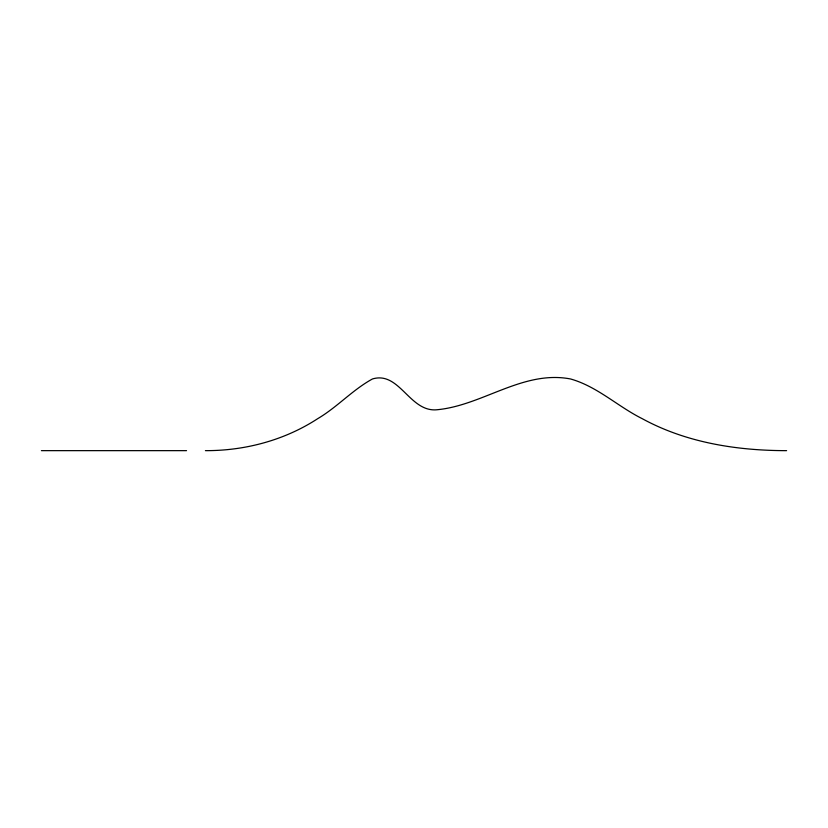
<?xml version="1.0" encoding="UTF-8"?>
<svg xmlns="http://www.w3.org/2000/svg" width="828" height="828" viewBox="0 0 828 828"><rect width="100%" height="100%" fill="white"/><g stroke="black" fill="none" stroke-linecap="round" stroke-linejoin="round"><path stroke-width="1.24" d="M205.416 450.649C244.902 450.815 284.553 440.279 317.745 418.647C337.224 407.159 352.614 389.802 372.455 378.965C399.769 370.737 409.725 413.058 437.598 409.694C483.055 405.151 523.255 369.919 570.544 378.965C597.216 386.459 617.74 406.465 642.176 418.647C686.164 442.701 736.982 450.639 786.6 450.649M41.4 450.649L186.538 450.649"/></g></svg>
